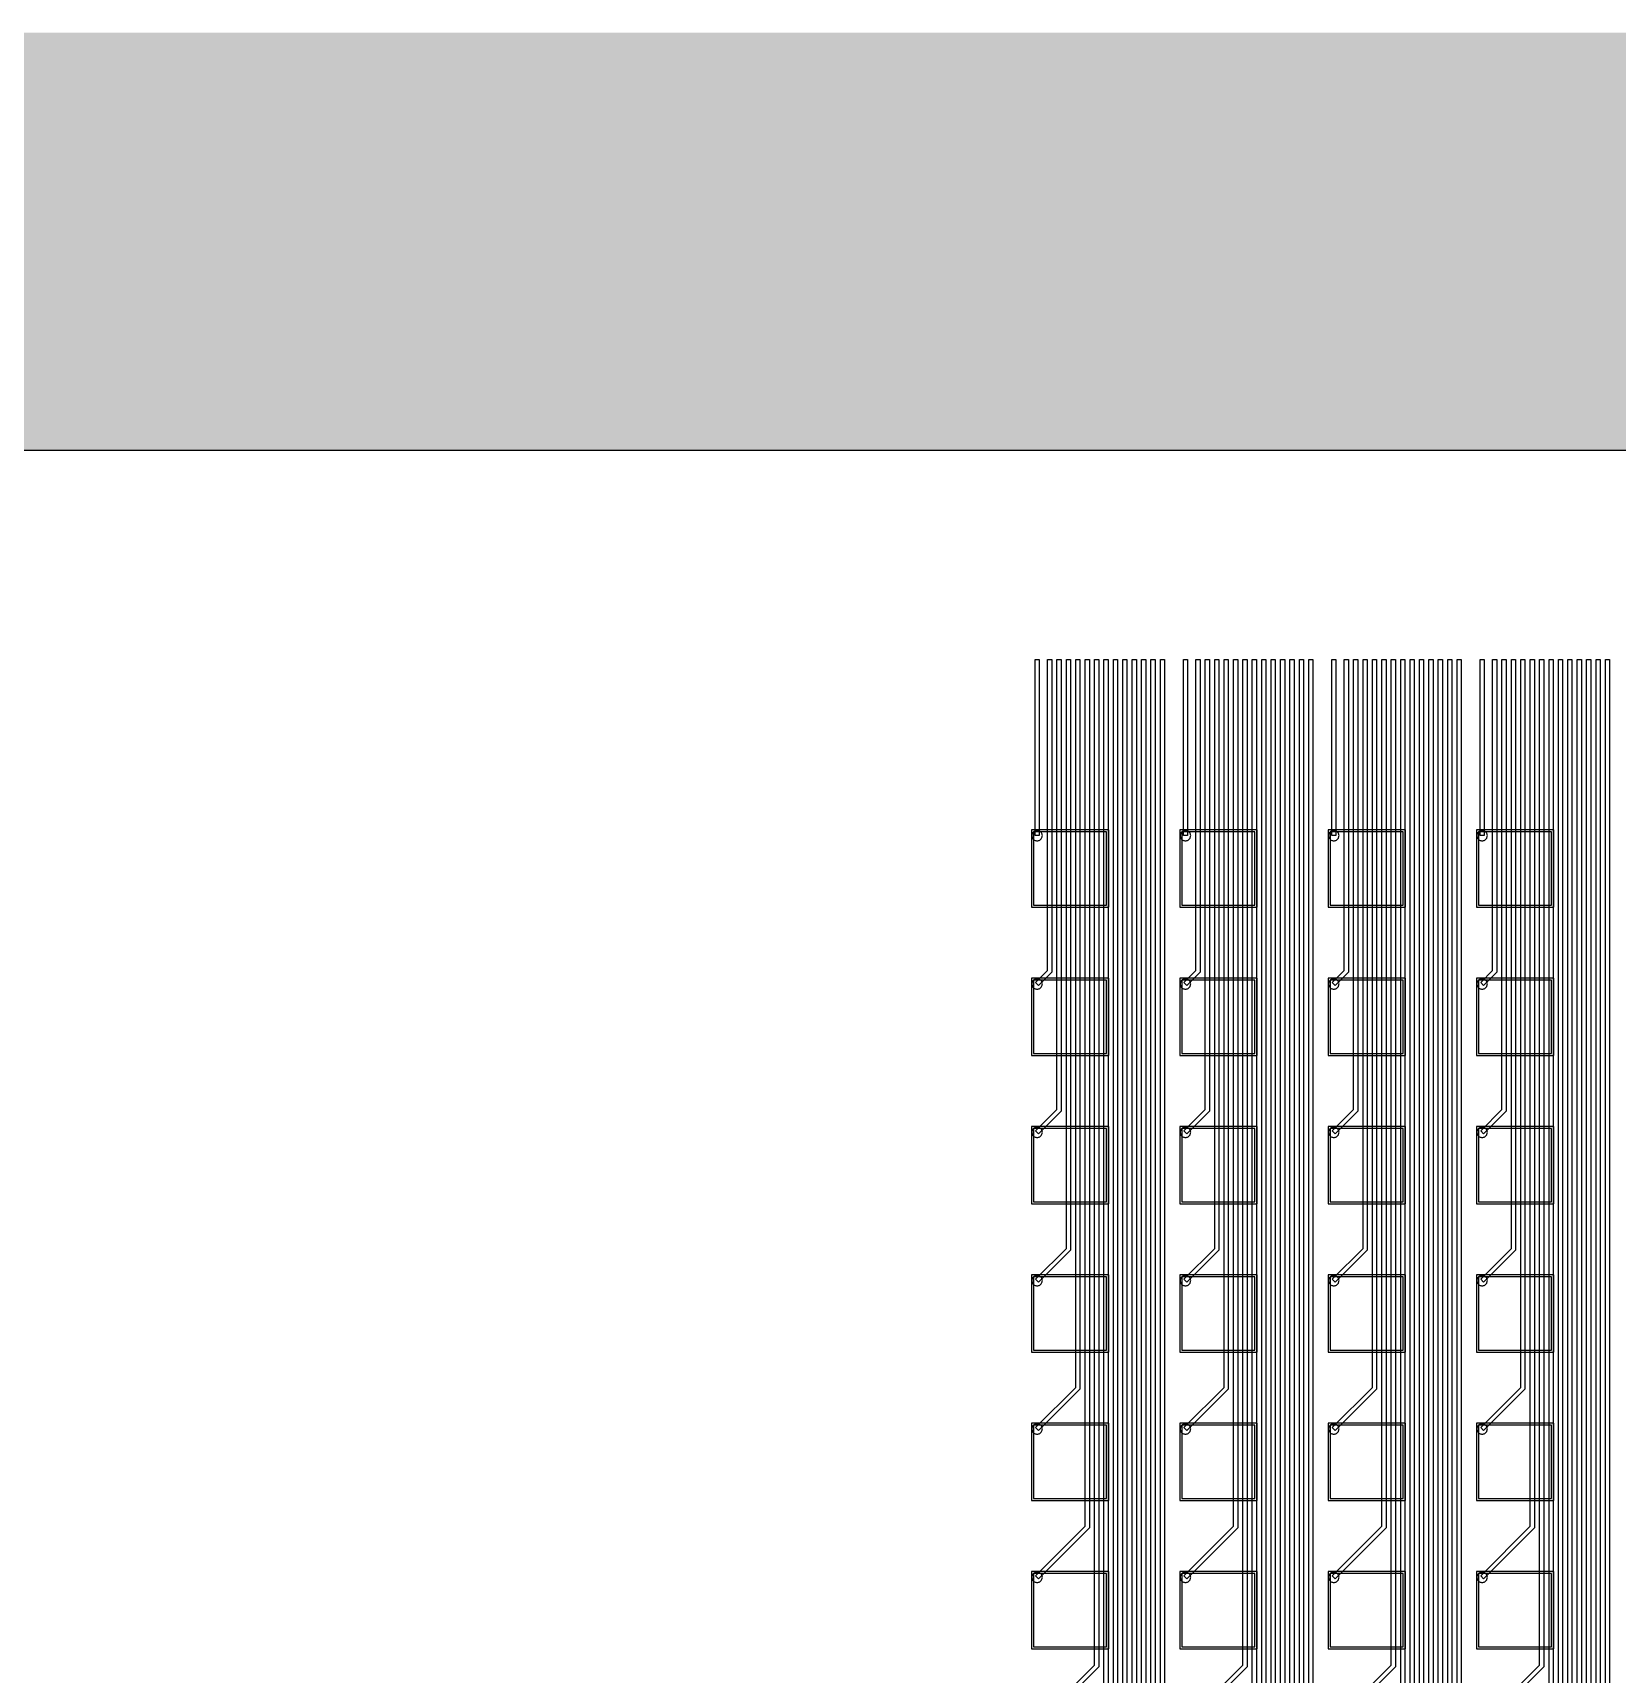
# Model space of a CAD drawing. Header units: metres. Extents: x -1236 to 4965, y 111 to 1952.
# Drawn here: x -478 to 280, y 1167 to 1952 of the extents above; entities that cross this region are included whole.
import ezdxf

# ---------------------------------------------------------------- set-up
doc = ezdxf.new("R2010")
doc.units = ezdxf.units.M
for name, color, linetype in [('Etching', 1, 'CONTINUOUS'), ('EtchingPad', 2, 'CONTINUOUS'), ('Metal1', 4, 'CONTINUOUS'), ('Metal2', 3, 'CONTINUOUS'), ('Polyimide', 7, 'CONTINUOUS'), ('Polyimide_Negative', 5, 'CONTINUOUS')]:
    doc.layers.add(name, color=color, linetype=linetype)

msp = doc.modelspace()

# ---------------------------------------------------------------- hatches: boundary and pattern name
at = {"layer": 'Polyimide_Negative'}
h = msp.add_hatch(color=5, dxfattribs=at)
h.paths.add_polyline_path([(-1236.25, 1952.5), (4965.25, 1952.5), (4965.25, 320), (1697, 320), (1697, 391), (-40.06, 391), (-45.65, 378.65), (-60.47, 350.95), (-77.06, 324.27), (-95.36, 298.73), (-115.29, 274.44), (-136.76, 251.51), (-159.69, 230.04), (-183.98, 210.11), (-209.52, 191.81), (-236.2, 175.22), (-263.9, 160.4), (-292.52, 147.44), (-321.92, 136.37), (-351.99, 127.25), (-382.59, 120.12), (-413.58, 115), (-444.85, 111.92), (-476.25, 110.89), (-507.65, 111.92), (-538.92, 115), (-569.91, 120.12), (-600.51, 127.25), (-630.58, 136.37), (-659.98, 147.44), (-688.6, 160.4), (-716.3, 175.22), (-742.98, 191.81), (-768.52, 210.11), (-792.81, 230.04), (-815.74, 251.51), (-837.21, 274.44), (-857.14, 298.73), (-875.44, 324.27), (-892.03, 350.95), (-906.85, 378.65), (-912.44, 391), (-1236.25, 391), (-1236.25, 1952.5)])
h.paths.add_polyline_path([(-756.25, 591), (-755.65, 572.69), (-753.85, 554.45), (-750.87, 536.37), (-746.71, 518.53), (-741.39, 501), (-734.94, 483.85), (-727.37, 467.16), (-718.74, 451), (-709.06, 435.44), (-698.39, 420.55), (-686.77, 406.38), (-674.24, 393.01), (-660.87, 380.48), (-646.7, 368.86), (-631.81, 358.19), (-616.25, 348.51), (-600.09, 339.88), (-583.4, 332.31), (-566.25, 325.86), (-548.72, 320.54), (-530.88, 316.38), (-512.8, 313.4), (-494.56, 311.6), (-476.25, 311), (-457.94, 311.6), (-439.7, 313.4), (-421.62, 316.38), (-403.78, 320.54), (-386.25, 325.86), (-369.1, 332.31), (-352.41, 339.88), (-336.25, 348.51), (-320.69, 358.19), (-305.8, 368.86), (-291.63, 380.48), (-278.26, 393.01), (-265.73, 406.38), (-254.11, 420.55), (-243.44, 435.44), (-233.76, 451), (-225.13, 467.16), (-217.56, 483.85), (-211.11, 501), (-205.79, 518.53), (-201.63, 536.37), (-198.65, 554.45), (-196.85, 572.69), (-196.25, 591), (1897, 591), (1897, 520), (3920.25, 520), (3920.86, 538.64), (3922.69, 557.2), (3925.73, 575.6), (3929.96, 593.76), (3935.37, 611.61), (3941.94, 629.06), (3949.64, 646.05), (3958.43, 662.5), (3968.28, 678.34), (3979.14, 693.5), (3990.98, 707.91), (4003.72, 721.53), (4017.34, 734.27), (4031.75, 746.11), (4046.91, 756.97), (4062.75, 766.82), (4079.2, 775.61), (4096.19, 783.31), (4113.64, 789.88), (4131.49, 795.29), (4149.65, 799.52), (4168.05, 802.56), (4186.61, 804.39), (4205.25, 805), (4223.89, 804.39), (4242.45, 802.56), (4260.85, 799.52), (4279.01, 795.29), (4296.86, 789.88), (4314.31, 783.31), (4331.3, 775.61), (4347.75, 766.82), (4363.59, 756.97), (4378.75, 746.11), (4393.16, 734.27), (4406.78, 721.53), (4419.52, 707.91), (4431.36, 693.5), (4442.22, 678.34), (4452.07, 662.5), (4460.86, 646.05), (4468.56, 629.06), (4475.13, 611.61), (4480.54, 593.76), (4484.77, 575.6), (4487.81, 557.2), (4489.64, 538.64), (4490.25, 520), (4765.25, 520), (4765.25, 1752.5), (-1036.25, 1752.5), (-1036.25, 591), (-756.25, 591)], flags=0)

# ---------------------------------------------------------------- linework, layer by layer
at = {"layer": 'Etching'}
for points in [[(5.25, 1568.25), (5.23, 1568.58), (5.16, 1568.9), (5.06, 1569.21), (4.92, 1569.5), (4.73, 1569.77), (4.52, 1570.02), (4.27, 1570.23), (4, 1570.42), (3.71, 1570.56), (3.4, 1570.66), (3.08, 1570.73), (2.75, 1570.75), (2.42, 1570.73), (2.1, 1570.66), (1.79, 1570.56), (1.5, 1570.42), (1.23, 1570.23), (0.98, 1570.02), (0.77, 1569.77), (0.58, 1569.5), (0.44, 1569.21), (0.34, 1568.9), (0.27, 1568.58), (0.25, 1568.25), (0.27, 1567.92), (0.34, 1567.6), (0.44, 1567.29), (0.58, 1567), (0.77, 1566.73), (0.98, 1566.48), (1.23, 1566.27), (1.5, 1566.08), (1.79, 1565.94), (2.1, 1565.84), (2.42, 1565.77), (2.75, 1565.75), (3.08, 1565.77), (3.4, 1565.84), (3.71, 1565.94), (4, 1566.08), (4.27, 1566.27), (4.52, 1566.48), (4.73, 1566.73), (4.92, 1567), (5.06, 1567.29), (5.16, 1567.6), (5.23, 1567.92), (5.25, 1568.25)], [(76.25, 1568.25), (76.23, 1568.58), (76.16, 1568.9), (76.06, 1569.21), (75.92, 1569.5), (75.73, 1569.77), (75.52, 1570.02), (75.27, 1570.23), (75, 1570.42), (74.71, 1570.56), (74.4, 1570.66), (74.08, 1570.73), (73.75, 1570.75), (73.42, 1570.73), (73.1, 1570.66), (72.79, 1570.56), (72.5, 1570.42), (72.23, 1570.23), (71.98, 1570.02), (71.77, 1569.77), (71.58, 1569.5), (71.44, 1569.21), (71.34, 1568.9), (71.27, 1568.58), (71.25, 1568.25), (71.27, 1567.92), (71.34, 1567.6), (71.44, 1567.29), (71.58, 1567), (71.77, 1566.73), (71.98, 1566.48), (72.23, 1566.27), (72.5, 1566.08), (72.79, 1565.94), (73.1, 1565.84), (73.42, 1565.77), (73.75, 1565.75), (74.08, 1565.77), (74.4, 1565.84), (74.71, 1565.94), (75, 1566.08), (75.27, 1566.27), (75.52, 1566.48), (75.73, 1566.73), (75.92, 1567), (76.06, 1567.29), (76.16, 1567.6), (76.23, 1567.92), (76.25, 1568.25)], [(147.25, 1568.25), (147.23, 1568.58), (147.16, 1568.9), (147.06, 1569.21), (146.92, 1569.5), (146.73, 1569.77), (146.52, 1570.02), (146.27, 1570.23), (146, 1570.42), (145.71, 1570.56), (145.4, 1570.66), (145.08, 1570.73), (144.75, 1570.75), (144.42, 1570.73), (144.1, 1570.66), (143.79, 1570.56), (143.5, 1570.42), (143.23, 1570.23), (142.98, 1570.02), (142.77, 1569.77), (142.58, 1569.5), (142.44, 1569.21), (142.34, 1568.9), (142.27, 1568.58), (142.25, 1568.25), (142.27, 1567.92), (142.34, 1567.6), (142.44, 1567.29), (142.58, 1567), (142.77, 1566.73), (142.98, 1566.48), (143.23, 1566.27), (143.5, 1566.08), (143.79, 1565.94), (144.1, 1565.84), (144.42, 1565.77), (144.75, 1565.75), (145.08, 1565.77), (145.4, 1565.84), (145.71, 1565.94), (146, 1566.08), (146.27, 1566.27), (146.52, 1566.48), (146.73, 1566.73), (146.92, 1567), (147.06, 1567.29), (147.16, 1567.6), (147.23, 1567.92), (147.25, 1568.25)], [(218.25, 1568.25), (218.23, 1568.58), (218.16, 1568.9), (218.06, 1569.21), (217.92, 1569.5), (217.73, 1569.77), (217.52, 1570.02), (217.27, 1570.23), (217, 1570.42), (216.71, 1570.56), (216.4, 1570.66), (216.08, 1570.73), (215.75, 1570.75), (215.42, 1570.73), (215.1, 1570.66), (214.79, 1570.56), (214.5, 1570.42), (214.23, 1570.23), (213.98, 1570.02), (213.77, 1569.77), (213.58, 1569.5), (213.44, 1569.21), (213.34, 1568.9), (213.27, 1568.58), (213.25, 1568.25), (213.27, 1567.92), (213.34, 1567.6), (213.44, 1567.29), (213.58, 1567), (213.77, 1566.73), (213.98, 1566.48), (214.23, 1566.27), (214.5, 1566.08), (214.79, 1565.94), (215.1, 1565.84), (215.42, 1565.77), (215.75, 1565.75), (216.08, 1565.77), (216.4, 1565.84), (216.71, 1565.94), (217, 1566.08), (217.27, 1566.27), (217.52, 1566.48), (217.73, 1566.73), (217.92, 1567), (218.06, 1567.29), (218.16, 1567.6), (218.23, 1567.92), (218.25, 1568.25)], [(5.25, 1497.25), (5.23, 1497.58), (5.16, 1497.9), (5.06, 1498.21), (4.92, 1498.5), (4.73, 1498.77), (4.52, 1499.02), (4.27, 1499.23), (4, 1499.42), (3.71, 1499.56), (3.4, 1499.66), (3.08, 1499.73), (2.75, 1499.75), (2.42, 1499.73), (2.1, 1499.66), (1.79, 1499.56), (1.5, 1499.42), (1.23, 1499.23), (0.98, 1499.02), (0.77, 1498.77), (0.58, 1498.5), (0.44, 1498.21), (0.34, 1497.9), (0.27, 1497.58), (0.25, 1497.25), (0.27, 1496.92), (0.34, 1496.6), (0.44, 1496.29), (0.58, 1496), (0.77, 1495.73), (0.98, 1495.48), (1.23, 1495.27), (1.5, 1495.08), (1.79, 1494.94), (2.1, 1494.84), (2.42, 1494.77), (2.75, 1494.75), (3.08, 1494.77), (3.4, 1494.84), (3.71, 1494.94), (4, 1495.08), (4.27, 1495.27), (4.52, 1495.48), (4.73, 1495.73), (4.92, 1496), (5.06, 1496.29), (5.16, 1496.6), (5.23, 1496.92), (5.25, 1497.25)], [(76.25, 1497.25), (76.23, 1497.58), (76.16, 1497.9), (76.06, 1498.21), (75.92, 1498.5), (75.73, 1498.77), (75.52, 1499.02), (75.27, 1499.23), (75, 1499.42), (74.71, 1499.56), (74.4, 1499.66), (74.08, 1499.73), (73.75, 1499.75), (73.42, 1499.73), (73.1, 1499.66), (72.79, 1499.56), (72.5, 1499.42), (72.23, 1499.23), (71.98, 1499.02), (71.77, 1498.77), (71.58, 1498.5), (71.44, 1498.21), (71.34, 1497.9), (71.27, 1497.58), (71.25, 1497.25), (71.27, 1496.92), (71.34, 1496.6), (71.44, 1496.29), (71.58, 1496), (71.77, 1495.73), (71.98, 1495.48), (72.23, 1495.27), (72.5, 1495.08), (72.79, 1494.94), (73.1, 1494.84), (73.42, 1494.77), (73.75, 1494.75), (74.08, 1494.77), (74.4, 1494.84), (74.71, 1494.94), (75, 1495.08), (75.27, 1495.27), (75.52, 1495.48), (75.73, 1495.73), (75.92, 1496), (76.06, 1496.29), (76.16, 1496.6), (76.23, 1496.92), (76.25, 1497.25)], [(147.25, 1497.25), (147.23, 1497.58), (147.16, 1497.9), (147.06, 1498.21), (146.92, 1498.5), (146.73, 1498.77), (146.52, 1499.02), (146.27, 1499.23), (146, 1499.42), (145.71, 1499.56), (145.4, 1499.66), (145.08, 1499.73), (144.75, 1499.75), (144.42, 1499.73), (144.1, 1499.66), (143.79, 1499.56), (143.5, 1499.42), (143.23, 1499.23), (142.98, 1499.02), (142.77, 1498.77), (142.58, 1498.5), (142.44, 1498.21), (142.34, 1497.9), (142.27, 1497.58), (142.25, 1497.25), (142.27, 1496.92), (142.34, 1496.6), (142.44, 1496.29), (142.58, 1496), (142.77, 1495.73), (142.98, 1495.48), (143.23, 1495.27), (143.5, 1495.08), (143.79, 1494.94), (144.1, 1494.84), (144.42, 1494.77), (144.75, 1494.75), (145.08, 1494.77), (145.4, 1494.84), (145.71, 1494.94), (146, 1495.08), (146.27, 1495.27), (146.52, 1495.48), (146.73, 1495.73), (146.92, 1496), (147.06, 1496.29), (147.16, 1496.6), (147.23, 1496.92), (147.25, 1497.25)], [(218.25, 1497.25), (218.23, 1497.58), (218.16, 1497.9), (218.06, 1498.21), (217.92, 1498.5), (217.73, 1498.77), (217.52, 1499.02), (217.27, 1499.23), (217, 1499.42), (216.71, 1499.56), (216.4, 1499.66), (216.08, 1499.73), (215.75, 1499.75), (215.42, 1499.73), (215.1, 1499.66), (214.79, 1499.56), (214.5, 1499.42), (214.23, 1499.23), (213.98, 1499.02), (213.77, 1498.77), (213.58, 1498.5), (213.44, 1498.21), (213.34, 1497.9), (213.27, 1497.58), (213.25, 1497.25), (213.27, 1496.92), (213.34, 1496.6), (213.44, 1496.29), (213.58, 1496), (213.77, 1495.73), (213.98, 1495.48), (214.23, 1495.27), (214.5, 1495.08), (214.79, 1494.94), (215.1, 1494.84), (215.42, 1494.77), (215.75, 1494.75), (216.08, 1494.77), (216.4, 1494.84), (216.71, 1494.94), (217, 1495.08), (217.27, 1495.27), (217.52, 1495.48), (217.73, 1495.73), (217.92, 1496), (218.06, 1496.29), (218.16, 1496.6), (218.23, 1496.92), (218.25, 1497.25)], [(5.25, 1426.25), (5.23, 1426.58), (5.16, 1426.9), (5.06, 1427.21), (4.92, 1427.5), (4.73, 1427.77), (4.52, 1428.02), (4.27, 1428.23), (4, 1428.42), (3.71, 1428.56), (3.4, 1428.66), (3.08, 1428.73), (2.75, 1428.75), (2.42, 1428.73), (2.1, 1428.66), (1.79, 1428.56), (1.5, 1428.42), (1.23, 1428.23), (0.98, 1428.02), (0.77, 1427.77), (0.58, 1427.5), (0.44, 1427.21), (0.34, 1426.9), (0.27, 1426.58), (0.25, 1426.25), (0.27, 1425.92), (0.34, 1425.6), (0.44, 1425.29), (0.58, 1425), (0.77, 1424.73), (0.98, 1424.48), (1.23, 1424.27), (1.5, 1424.08), (1.79, 1423.94), (2.1, 1423.84), (2.42, 1423.77), (2.75, 1423.75), (3.08, 1423.77), (3.4, 1423.84), (3.71, 1423.94), (4, 1424.08), (4.27, 1424.27), (4.52, 1424.48), (4.73, 1424.73), (4.92, 1425), (5.06, 1425.29), (5.16, 1425.6), (5.23, 1425.92), (5.25, 1426.25)], [(76.25, 1426.25), (76.23, 1426.58), (76.16, 1426.9), (76.06, 1427.21), (75.92, 1427.5), (75.73, 1427.77), (75.52, 1428.02), (75.27, 1428.23), (75, 1428.42), (74.71, 1428.56), (74.4, 1428.66), (74.08, 1428.73), (73.75, 1428.75), (73.42, 1428.73), (73.1, 1428.66), (72.79, 1428.56), (72.5, 1428.42), (72.23, 1428.23), (71.98, 1428.02), (71.77, 1427.77), (71.58, 1427.5), (71.44, 1427.21), (71.34, 1426.9), (71.27, 1426.58), (71.25, 1426.25), (71.27, 1425.92), (71.34, 1425.6), (71.44, 1425.29), (71.58, 1425), (71.77, 1424.73), (71.98, 1424.48), (72.23, 1424.27), (72.5, 1424.08), (72.79, 1423.94), (73.1, 1423.84), (73.42, 1423.77), (73.75, 1423.75), (74.08, 1423.77), (74.4, 1423.84), (74.71, 1423.94), (75, 1424.08), (75.27, 1424.27), (75.52, 1424.48), (75.73, 1424.73), (75.92, 1425), (76.06, 1425.29), (76.16, 1425.6), (76.23, 1425.92), (76.25, 1426.25)], [(147.25, 1426.25), (147.23, 1426.58), (147.16, 1426.9), (147.06, 1427.21), (146.92, 1427.5), (146.73, 1427.77), (146.52, 1428.02), (146.27, 1428.23), (146, 1428.42), (145.71, 1428.56), (145.4, 1428.66), (145.08, 1428.73), (144.75, 1428.75), (144.42, 1428.73), (144.1, 1428.66), (143.79, 1428.56), (143.5, 1428.42), (143.23, 1428.23), (142.98, 1428.02), (142.77, 1427.77), (142.58, 1427.5), (142.44, 1427.21), (142.34, 1426.9), (142.27, 1426.58), (142.25, 1426.25), (142.27, 1425.92), (142.34, 1425.6), (142.44, 1425.29), (142.58, 1425), (142.77, 1424.73), (142.98, 1424.48), (143.23, 1424.27), (143.5, 1424.08), (143.79, 1423.94), (144.1, 1423.84), (144.42, 1423.77), (144.75, 1423.75), (145.08, 1423.77), (145.4, 1423.84), (145.71, 1423.94), (146, 1424.08), (146.27, 1424.27), (146.52, 1424.48), (146.73, 1424.73), (146.92, 1425), (147.06, 1425.29), (147.16, 1425.6), (147.23, 1425.92), (147.25, 1426.25)], [(218.25, 1426.25), (218.23, 1426.58), (218.16, 1426.9), (218.06, 1427.21), (217.92, 1427.5), (217.73, 1427.77), (217.52, 1428.02), (217.27, 1428.23), (217, 1428.42), (216.71, 1428.56), (216.4, 1428.66), (216.08, 1428.73), (215.75, 1428.75), (215.42, 1428.73), (215.1, 1428.66), (214.79, 1428.56), (214.5, 1428.42), (214.23, 1428.23), (213.98, 1428.02), (213.77, 1427.77), (213.58, 1427.5), (213.44, 1427.21), (213.34, 1426.9), (213.27, 1426.58), (213.25, 1426.25), (213.27, 1425.92), (213.34, 1425.6), (213.44, 1425.29), (213.58, 1425), (213.77, 1424.73), (213.98, 1424.48), (214.23, 1424.27), (214.5, 1424.08), (214.79, 1423.94), (215.1, 1423.84), (215.42, 1423.77), (215.75, 1423.75), (216.08, 1423.77), (216.4, 1423.84), (216.71, 1423.94), (217, 1424.08), (217.27, 1424.27), (217.52, 1424.48), (217.73, 1424.73), (217.92, 1425), (218.06, 1425.29), (218.16, 1425.6), (218.23, 1425.92), (218.25, 1426.25)], [(5.25, 1355.25), (5.23, 1355.58), (5.16, 1355.9), (5.06, 1356.21), (4.92, 1356.5), (4.73, 1356.77), (4.52, 1357.02), (4.27, 1357.23), (4, 1357.42), (3.71, 1357.56), (3.4, 1357.66), (3.08, 1357.73), (2.75, 1357.75), (2.42, 1357.73), (2.1, 1357.66), (1.79, 1357.56), (1.5, 1357.42), (1.23, 1357.23), (0.98, 1357.02), (0.77, 1356.77), (0.58, 1356.5), (0.44, 1356.21), (0.34, 1355.9), (0.27, 1355.58), (0.25, 1355.25), (0.27, 1354.92), (0.34, 1354.6), (0.44, 1354.29), (0.58, 1354), (0.77, 1353.73), (0.98, 1353.48), (1.23, 1353.27), (1.5, 1353.08), (1.79, 1352.94), (2.1, 1352.84), (2.42, 1352.77), (2.75, 1352.75), (3.08, 1352.77), (3.4, 1352.84), (3.71, 1352.94), (4, 1353.08), (4.27, 1353.27), (4.52, 1353.48), (4.73, 1353.73), (4.92, 1354), (5.06, 1354.29), (5.16, 1354.6), (5.23, 1354.92), (5.25, 1355.25)], [(76.25, 1355.25), (76.23, 1355.58), (76.16, 1355.9), (76.06, 1356.21), (75.92, 1356.5), (75.73, 1356.77), (75.52, 1357.02), (75.27, 1357.23), (75, 1357.42), (74.71, 1357.56), (74.4, 1357.66), (74.08, 1357.73), (73.75, 1357.75), (73.42, 1357.73), (73.1, 1357.66), (72.79, 1357.56), (72.5, 1357.42), (72.23, 1357.23), (71.98, 1357.02), (71.77, 1356.77), (71.58, 1356.5), (71.44, 1356.21), (71.34, 1355.9), (71.27, 1355.58), (71.25, 1355.25), (71.27, 1354.92), (71.34, 1354.6), (71.44, 1354.29), (71.58, 1354), (71.77, 1353.73), (71.98, 1353.48), (72.23, 1353.27), (72.5, 1353.08), (72.79, 1352.94), (73.1, 1352.84), (73.42, 1352.77), (73.75, 1352.75), (74.08, 1352.77), (74.4, 1352.84), (74.71, 1352.94), (75, 1353.08), (75.27, 1353.27), (75.52, 1353.48), (75.73, 1353.73), (75.92, 1354), (76.06, 1354.29), (76.16, 1354.6), (76.23, 1354.92), (76.25, 1355.25)], [(147.25, 1355.25), (147.23, 1355.58), (147.16, 1355.9), (147.06, 1356.21), (146.92, 1356.5), (146.73, 1356.77), (146.52, 1357.02), (146.27, 1357.23), (146, 1357.42), (145.71, 1357.56), (145.4, 1357.66), (145.08, 1357.73), (144.75, 1357.75), (144.42, 1357.73), (144.1, 1357.66), (143.79, 1357.56), (143.5, 1357.42), (143.23, 1357.23), (142.98, 1357.02), (142.77, 1356.77), (142.58, 1356.5), (142.44, 1356.21), (142.34, 1355.9), (142.27, 1355.58), (142.25, 1355.25), (142.27, 1354.92), (142.34, 1354.6), (142.44, 1354.29), (142.58, 1354), (142.77, 1353.73), (142.98, 1353.48), (143.23, 1353.27), (143.5, 1353.08), (143.79, 1352.94), (144.1, 1352.84), (144.42, 1352.77), (144.75, 1352.75), (145.08, 1352.77), (145.4, 1352.84), (145.71, 1352.94), (146, 1353.08), (146.27, 1353.27), (146.52, 1353.48), (146.73, 1353.73), (146.92, 1354), (147.06, 1354.29), (147.16, 1354.6), (147.23, 1354.92), (147.25, 1355.25)], [(218.25, 1355.25), (218.23, 1355.58), (218.16, 1355.9), (218.06, 1356.21), (217.92, 1356.5), (217.73, 1356.77), (217.52, 1357.02), (217.27, 1357.23), (217, 1357.42), (216.71, 1357.56), (216.4, 1357.66), (216.08, 1357.73), (215.75, 1357.75), (215.42, 1357.73), (215.1, 1357.66), (214.79, 1357.56), (214.5, 1357.42), (214.23, 1357.23), (213.98, 1357.02), (213.77, 1356.77), (213.58, 1356.5), (213.44, 1356.21), (213.34, 1355.9), (213.27, 1355.58), (213.25, 1355.25), (213.27, 1354.92), (213.34, 1354.6), (213.44, 1354.29), (213.58, 1354), (213.77, 1353.73), (213.98, 1353.48), (214.23, 1353.27), (214.5, 1353.08), (214.79, 1352.94), (215.1, 1352.84), (215.42, 1352.77), (215.75, 1352.75), (216.08, 1352.77), (216.4, 1352.84), (216.71, 1352.94), (217, 1353.08), (217.27, 1353.27), (217.52, 1353.48), (217.73, 1353.73), (217.92, 1354), (218.06, 1354.29), (218.16, 1354.6), (218.23, 1354.92), (218.25, 1355.25)], [(5.25, 1284.25), (5.23, 1284.58), (5.16, 1284.9), (5.06, 1285.21), (4.92, 1285.5), (4.73, 1285.77), (4.52, 1286.02), (4.27, 1286.23), (4, 1286.42), (3.71, 1286.56), (3.4, 1286.66), (3.08, 1286.73), (2.75, 1286.75), (2.42, 1286.73), (2.1, 1286.66), (1.79, 1286.56), (1.5, 1286.42), (1.23, 1286.23), (0.98, 1286.02), (0.77, 1285.77), (0.58, 1285.5), (0.44, 1285.21), (0.34, 1284.9), (0.27, 1284.58), (0.25, 1284.25), (0.27, 1283.92), (0.34, 1283.6), (0.44, 1283.29), (0.58, 1283), (0.77, 1282.73), (0.98, 1282.48), (1.23, 1282.27), (1.5, 1282.08), (1.79, 1281.94), (2.1, 1281.84), (2.42, 1281.77), (2.75, 1281.75), (3.08, 1281.77), (3.4, 1281.84), (3.71, 1281.94), (4, 1282.08), (4.27, 1282.27), (4.52, 1282.48), (4.73, 1282.73), (4.92, 1283), (5.06, 1283.29), (5.16, 1283.6), (5.23, 1283.92), (5.25, 1284.25)], [(76.25, 1284.25), (76.23, 1284.58), (76.16, 1284.9), (76.06, 1285.21), (75.92, 1285.5), (75.73, 1285.77), (75.52, 1286.02), (75.27, 1286.23), (75, 1286.42), (74.71, 1286.56), (74.4, 1286.66), (74.08, 1286.73), (73.75, 1286.75), (73.42, 1286.73), (73.1, 1286.66), (72.79, 1286.56), (72.5, 1286.42), (72.23, 1286.23), (71.98, 1286.02), (71.77, 1285.77), (71.58, 1285.5), (71.44, 1285.21), (71.34, 1284.9), (71.27, 1284.58), (71.25, 1284.25), (71.27, 1283.92), (71.34, 1283.6), (71.44, 1283.29), (71.58, 1283), (71.77, 1282.73), (71.98, 1282.48), (72.23, 1282.27), (72.5, 1282.08), (72.79, 1281.94), (73.1, 1281.84), (73.42, 1281.77), (73.75, 1281.75), (74.08, 1281.77), (74.4, 1281.84), (74.71, 1281.94), (75, 1282.08), (75.27, 1282.27), (75.52, 1282.48), (75.73, 1282.73), (75.92, 1283), (76.06, 1283.29), (76.16, 1283.6), (76.23, 1283.92), (76.25, 1284.25)], [(147.25, 1284.25), (147.23, 1284.58), (147.16, 1284.9), (147.06, 1285.21), (146.92, 1285.5), (146.73, 1285.77), (146.52, 1286.02), (146.27, 1286.23), (146, 1286.42), (145.71, 1286.56), (145.4, 1286.66), (145.08, 1286.73), (144.75, 1286.75), (144.42, 1286.73), (144.1, 1286.66), (143.79, 1286.56), (143.5, 1286.42), (143.23, 1286.23), (142.98, 1286.02), (142.77, 1285.77), (142.58, 1285.5), (142.44, 1285.21), (142.34, 1284.9), (142.27, 1284.58), (142.25, 1284.25), (142.27, 1283.92), (142.34, 1283.6), (142.44, 1283.29), (142.58, 1283), (142.77, 1282.73), (142.98, 1282.48), (143.23, 1282.27), (143.5, 1282.08), (143.79, 1281.94), (144.1, 1281.84), (144.42, 1281.77), (144.75, 1281.75), (145.08, 1281.77), (145.4, 1281.84), (145.71, 1281.94), (146, 1282.08), (146.27, 1282.27), (146.52, 1282.48), (146.73, 1282.73), (146.92, 1283), (147.06, 1283.29), (147.16, 1283.6), (147.23, 1283.92), (147.25, 1284.25)], [(218.25, 1284.25), (218.23, 1284.58), (218.16, 1284.9), (218.06, 1285.21), (217.92, 1285.5), (217.73, 1285.77), (217.52, 1286.02), (217.27, 1286.23), (217, 1286.42), (216.71, 1286.56), (216.4, 1286.66), (216.08, 1286.73), (215.75, 1286.75), (215.42, 1286.73), (215.1, 1286.66), (214.79, 1286.56), (214.5, 1286.42), (214.23, 1286.23), (213.98, 1286.02), (213.77, 1285.77), (213.58, 1285.5), (213.44, 1285.21), (213.34, 1284.9), (213.27, 1284.58), (213.25, 1284.25), (213.27, 1283.92), (213.34, 1283.6), (213.44, 1283.29), (213.58, 1283), (213.77, 1282.73), (213.98, 1282.48), (214.23, 1282.27), (214.5, 1282.08), (214.79, 1281.94), (215.1, 1281.84), (215.42, 1281.77), (215.75, 1281.75), (216.08, 1281.77), (216.4, 1281.84), (216.71, 1281.94), (217, 1282.08), (217.27, 1282.27), (217.52, 1282.48), (217.73, 1282.73), (217.92, 1283), (218.06, 1283.29), (218.16, 1283.6), (218.23, 1283.92), (218.25, 1284.25)], [(5.25, 1213.25), (5.23, 1213.58), (5.16, 1213.9), (5.06, 1214.21), (4.92, 1214.5), (4.73, 1214.77), (4.52, 1215.02), (4.27, 1215.23), (4, 1215.42), (3.71, 1215.56), (3.4, 1215.66), (3.08, 1215.73), (2.75, 1215.75), (2.42, 1215.73), (2.1, 1215.66), (1.79, 1215.56), (1.5, 1215.42), (1.23, 1215.23), (0.98, 1215.02), (0.77, 1214.77), (0.58, 1214.5), (0.44, 1214.21), (0.34, 1213.9), (0.27, 1213.58), (0.25, 1213.25), (0.27, 1212.92), (0.34, 1212.6), (0.44, 1212.29), (0.58, 1212), (0.77, 1211.73), (0.98, 1211.48), (1.23, 1211.27), (1.5, 1211.08), (1.79, 1210.94), (2.1, 1210.84), (2.42, 1210.77), (2.75, 1210.75), (3.08, 1210.77), (3.4, 1210.84), (3.71, 1210.94), (4, 1211.08), (4.27, 1211.27), (4.52, 1211.48), (4.73, 1211.73), (4.92, 1212), (5.06, 1212.29), (5.16, 1212.6), (5.23, 1212.92), (5.25, 1213.25)], [(76.25, 1213.25), (76.23, 1213.58), (76.16, 1213.9), (76.06, 1214.21), (75.92, 1214.5), (75.73, 1214.77), (75.52, 1215.02), (75.27, 1215.23), (75, 1215.42), (74.71, 1215.56), (74.4, 1215.66), (74.08, 1215.73), (73.75, 1215.75), (73.42, 1215.73), (73.1, 1215.66), (72.79, 1215.56), (72.5, 1215.42), (72.23, 1215.23), (71.98, 1215.02), (71.77, 1214.77), (71.58, 1214.5), (71.44, 1214.21), (71.34, 1213.9), (71.27, 1213.58), (71.25, 1213.25), (71.27, 1212.92), (71.34, 1212.6), (71.44, 1212.29), (71.58, 1212), (71.77, 1211.73), (71.98, 1211.48), (72.23, 1211.27), (72.5, 1211.08), (72.79, 1210.94), (73.1, 1210.84), (73.42, 1210.77), (73.75, 1210.75), (74.08, 1210.77), (74.4, 1210.84), (74.71, 1210.94), (75, 1211.08), (75.27, 1211.27), (75.52, 1211.48), (75.73, 1211.73), (75.92, 1212), (76.06, 1212.29), (76.16, 1212.6), (76.23, 1212.92), (76.25, 1213.25)], [(147.25, 1213.25), (147.23, 1213.58), (147.16, 1213.9), (147.06, 1214.21), (146.92, 1214.5), (146.73, 1214.77), (146.52, 1215.02), (146.27, 1215.23), (146, 1215.42), (145.71, 1215.56), (145.4, 1215.66), (145.08, 1215.73), (144.75, 1215.75), (144.42, 1215.73), (144.1, 1215.66), (143.79, 1215.56), (143.5, 1215.42), (143.23, 1215.23), (142.98, 1215.02), (142.77, 1214.77), (142.58, 1214.5), (142.44, 1214.21), (142.34, 1213.9), (142.27, 1213.58), (142.25, 1213.25), (142.27, 1212.92), (142.34, 1212.6), (142.44, 1212.29), (142.58, 1212), (142.77, 1211.73), (142.98, 1211.48), (143.23, 1211.27), (143.5, 1211.08), (143.79, 1210.94), (144.1, 1210.84), (144.42, 1210.77), (144.75, 1210.75), (145.08, 1210.77), (145.4, 1210.84), (145.71, 1210.94), (146, 1211.08), (146.27, 1211.27), (146.52, 1211.48), (146.73, 1211.73), (146.92, 1212), (147.06, 1212.29), (147.16, 1212.6), (147.23, 1212.92), (147.25, 1213.25)], [(218.25, 1213.25), (218.23, 1213.58), (218.16, 1213.9), (218.06, 1214.21), (217.92, 1214.5), (217.73, 1214.77), (217.52, 1215.02), (217.27, 1215.23), (217, 1215.42), (216.71, 1215.56), (216.4, 1215.66), (216.08, 1215.73), (215.75, 1215.75), (215.42, 1215.73), (215.1, 1215.66), (214.79, 1215.56), (214.5, 1215.42), (214.23, 1215.23), (213.98, 1215.02), (213.77, 1214.77), (213.58, 1214.5), (213.44, 1214.21), (213.34, 1213.9), (213.27, 1213.58), (213.25, 1213.25), (213.27, 1212.92), (213.34, 1212.6), (213.44, 1212.29), (213.58, 1212), (213.77, 1211.73), (213.98, 1211.48), (214.23, 1211.27), (214.5, 1211.08), (214.79, 1210.94), (215.1, 1210.84), (215.42, 1210.77), (215.75, 1210.75), (216.08, 1210.77), (216.4, 1210.84), (216.71, 1210.94), (217, 1211.08), (217.27, 1211.27), (217.52, 1211.48), (217.73, 1211.73), (217.92, 1212), (218.06, 1212.29), (218.16, 1212.6), (218.23, 1212.92), (218.25, 1213.25)]]:
    msp.add_lwpolyline(points, close=True, dxfattribs=at)
at = {"layer": 'EtchingPad'}
for points in [[(1, 1535), (36, 1535), (36, 1570), (1, 1570), (1, 1535)], [(72, 1535), (107, 1535), (107, 1570), (72, 1570), (72, 1535)], [(143, 1535), (178, 1535), (178, 1570), (143, 1570), (143, 1535)], [(214, 1535), (249, 1535), (249, 1570), (214, 1570), (214, 1535)], [(1, 1464), (36, 1464), (36, 1499), (1, 1499), (1, 1464)], [(72, 1464), (107, 1464), (107, 1499), (72, 1499), (72, 1464)], [(143, 1464), (178, 1464), (178, 1499), (143, 1499), (143, 1464)], [(214, 1464), (249, 1464), (249, 1499), (214, 1499), (214, 1464)], [(1, 1393), (36, 1393), (36, 1428), (1, 1428), (1, 1393)], [(72, 1393), (107, 1393), (107, 1428), (72, 1428), (72, 1393)], [(143, 1393), (178, 1393), (178, 1428), (143, 1428), (143, 1393)], [(214, 1393), (249, 1393), (249, 1428), (214, 1428), (214, 1393)], [(1, 1322), (36, 1322), (36, 1357), (1, 1357), (1, 1322)], [(72, 1322), (107, 1322), (107, 1357), (72, 1357), (72, 1322)], [(143, 1322), (178, 1322), (178, 1357), (143, 1357), (143, 1322)], [(214, 1322), (249, 1322), (249, 1357), (214, 1357), (214, 1322)], [(1, 1251), (36, 1251), (36, 1286), (1, 1286), (1, 1251)], [(72, 1251), (107, 1251), (107, 1286), (72, 1286), (72, 1251)], [(143, 1251), (178, 1251), (178, 1286), (143, 1286), (143, 1251)], [(214, 1251), (249, 1251), (249, 1286), (214, 1286), (214, 1251)], [(1, 1180), (36, 1180), (36, 1215), (1, 1215), (1, 1180)], [(72, 1180), (107, 1180), (107, 1215), (72, 1215), (72, 1180)], [(143, 1180), (178, 1180), (178, 1215), (143, 1215), (143, 1180)], [(214, 1180), (249, 1180), (249, 1215), (214, 1215), (214, 1180)]]:
    msp.add_lwpolyline(points, close=True, dxfattribs=at)
at = {"layer": 'Metal1'}
for points in [[(3.75, 1652.5), (3.75, 1568.25), (1.75, 1568.25), (1.75, 1652.5)], [(63.75, 1652.5), (63.75, 704.84), (3.46, 644.54), (2.04, 645.96), (61.75, 705.66), (61.75, 1652.5)], [(59.25, 1652.5), (59.25, 771.34), (3.46, 715.54), (2.04, 716.96), (57.25, 772.16), (57.25, 1652.5)], [(54.75, 1652.5), (54.75, 837.84), (3.46, 786.54), (2.04, 787.96), (52.75, 838.66), (52.75, 1652.5)], [(50.25, 1652.5), (50.25, 904.34), (3.46, 857.54), (2.04, 858.96), (48.25, 905.16), (48.25, 1652.5)], [(45.75, 1652.5), (45.75, 970.84), (3.46, 928.54), (2.04, 929.96), (43.75, 971.66), (43.75, 1652.5)], [(41.25, 1652.5), (41.25, 1037.34), (3.46, 999.54), (2.04, 1000.96), (39.25, 1038.16), (39.25, 1652.5)], [(36.75, 1652.5), (36.75, 1103.84), (3.46, 1070.54), (2.04, 1071.96), (34.75, 1104.66), (34.75, 1652.5)], [(32.25, 1652.5), (32.25, 1170.34), (3.46, 1141.54), (2.04, 1142.96), (30.25, 1171.16), (30.25, 1652.5)], [(27.75, 1652.5), (27.75, 1236.84), (3.46, 1212.54), (2.04, 1213.96), (25.75, 1237.66), (25.75, 1652.5)], [(23.25, 1652.5), (23.25, 1303.34), (3.46, 1283.54), (2.04, 1284.96), (21.25, 1304.16), (21.25, 1652.5)], [(18.75, 1652.5), (18.75, 1369.84), (3.46, 1354.54), (2.04, 1355.96), (16.75, 1370.66), (16.75, 1652.5)], [(14.25, 1652.5), (14.25, 1436.34), (3.46, 1425.54), (2.04, 1426.96), (12.25, 1437.16), (12.25, 1652.5)], [(9.75, 1652.5), (9.75, 1502.84), (3.46, 1496.54), (2.04, 1497.96), (7.75, 1503.66), (7.75, 1652.5)], [(74.75, 1652.5), (74.75, 1568.25), (72.75, 1568.25), (72.75, 1652.5)], [(134.75, 1652.5), (134.75, 704.84), (74.46, 644.54), (73.04, 645.96), (132.75, 705.66), (132.75, 1652.5)], [(130.25, 1652.5), (130.25, 771.34), (74.46, 715.54), (73.04, 716.96), (128.25, 772.16), (128.25, 1652.5)], [(125.75, 1652.5), (125.75, 837.84), (74.46, 786.54), (73.04, 787.96), (123.75, 838.66), (123.75, 1652.5)], [(121.25, 1652.5), (121.25, 904.34), (74.46, 857.54), (73.04, 858.96), (119.25, 905.16), (119.25, 1652.5)], [(116.75, 1652.5), (116.75, 970.84), (74.46, 928.54), (73.04, 929.96), (114.75, 971.66), (114.75, 1652.5)], [(112.25, 1652.5), (112.25, 1037.34), (74.46, 999.54), (73.04, 1000.96), (110.25, 1038.16), (110.25, 1652.5)], [(107.75, 1652.5), (107.75, 1103.84), (74.46, 1070.54), (73.04, 1071.96), (105.75, 1104.66), (105.75, 1652.5)], [(103.25, 1652.5), (103.25, 1170.34), (74.46, 1141.54), (73.04, 1142.96), (101.25, 1171.16), (101.25, 1652.5)], [(98.75, 1652.5), (98.75, 1236.84), (74.46, 1212.54), (73.04, 1213.96), (96.75, 1237.66), (96.75, 1652.5)], [(94.25, 1652.5), (94.25, 1303.34), (74.46, 1283.54), (73.04, 1284.96), (92.25, 1304.16), (92.25, 1652.5)], [(89.75, 1652.5), (89.75, 1369.84), (74.46, 1354.54), (73.04, 1355.96), (87.75, 1370.66), (87.75, 1652.5)], [(85.25, 1652.5), (85.25, 1436.34), (74.46, 1425.54), (73.04, 1426.96), (83.25, 1437.16), (83.25, 1652.5)], [(80.75, 1652.5), (80.75, 1502.84), (74.46, 1496.54), (73.04, 1497.96), (78.75, 1503.66), (78.75, 1652.5)], [(145.75, 1652.5), (145.75, 1568.25), (143.75, 1568.25), (143.75, 1652.5)], [(205.75, 1652.5), (205.75, 704.84), (145.46, 644.54), (144.04, 645.96), (203.75, 705.66), (203.75, 1652.5)], [(201.25, 1652.5), (201.25, 771.34), (145.46, 715.54), (144.04, 716.96), (199.25, 772.16), (199.25, 1652.5)], [(196.75, 1652.5), (196.75, 837.84), (145.46, 786.54), (144.04, 787.96), (194.75, 838.66), (194.75, 1652.5)], [(192.25, 1652.5), (192.25, 904.34), (145.46, 857.54), (144.04, 858.96), (190.25, 905.16), (190.25, 1652.5)], [(187.75, 1652.5), (187.75, 970.84), (145.46, 928.54), (144.04, 929.96), (185.75, 971.66), (185.75, 1652.5)], [(183.25, 1652.5), (183.25, 1037.34), (145.46, 999.54), (144.04, 1000.96), (181.25, 1038.16), (181.25, 1652.5)], [(178.75, 1652.5), (178.75, 1103.84), (145.46, 1070.54), (144.04, 1071.96), (176.75, 1104.66), (176.75, 1652.5)], [(174.25, 1652.5), (174.25, 1170.34), (145.46, 1141.54), (144.04, 1142.96), (172.25, 1171.16), (172.25, 1652.5)], [(169.75, 1652.5), (169.75, 1236.84), (145.46, 1212.54), (144.04, 1213.96), (167.75, 1237.66), (167.75, 1652.5)], [(165.25, 1652.5), (165.25, 1303.34), (145.46, 1283.54), (144.04, 1284.96), (163.25, 1304.16), (163.25, 1652.5)], [(160.75, 1652.5), (160.75, 1369.84), (145.46, 1354.54), (144.04, 1355.96), (158.75, 1370.66), (158.75, 1652.5)], [(156.25, 1652.5), (156.25, 1436.34), (145.46, 1425.54), (144.04, 1426.96), (154.25, 1437.16), (154.25, 1652.5)], [(151.75, 1652.5), (151.75, 1502.84), (145.46, 1496.54), (144.04, 1497.96), (149.75, 1503.66), (149.75, 1652.5)], [(216.75, 1652.5), (216.75, 1568.25), (214.75, 1568.25), (214.75, 1652.5)], [(276.75, 1652.5), (276.75, 704.84), (216.46, 644.54), (215.04, 645.96), (274.75, 705.66), (274.75, 1652.5)], [(272.25, 1652.5), (272.25, 771.34), (216.46, 715.54), (215.04, 716.96), (270.25, 772.16), (270.25, 1652.5)], [(267.75, 1652.5), (267.75, 837.84), (216.46, 786.54), (215.04, 787.96), (265.75, 838.66), (265.75, 1652.5)], [(263.25, 1652.5), (263.25, 904.34), (216.46, 857.54), (215.04, 858.96), (261.25, 905.16), (261.25, 1652.5)], [(258.75, 1652.5), (258.75, 970.84), (216.46, 928.54), (215.04, 929.96), (256.75, 971.66), (256.75, 1652.5)], [(254.25, 1652.5), (254.25, 1037.34), (216.46, 999.54), (215.04, 1000.96), (252.25, 1038.16), (252.25, 1652.5)], [(249.75, 1652.5), (249.75, 1103.84), (216.46, 1070.54), (215.04, 1071.96), (247.75, 1104.66), (247.75, 1652.5)], [(245.25, 1652.5), (245.25, 1170.34), (216.46, 1141.54), (215.04, 1142.96), (243.25, 1171.16), (243.25, 1652.5)], [(240.75, 1652.5), (240.75, 1236.84), (216.46, 1212.54), (215.04, 1213.96), (238.75, 1237.66), (238.75, 1652.5)], [(236.25, 1652.5), (236.25, 1303.34), (216.46, 1283.54), (215.04, 1284.96), (234.25, 1304.16), (234.25, 1652.5)], [(231.75, 1652.5), (231.75, 1369.84), (216.46, 1354.54), (215.04, 1355.96), (229.75, 1370.66), (229.75, 1652.5)], [(227.25, 1652.5), (227.25, 1436.34), (216.46, 1425.54), (215.04, 1426.96), (225.25, 1437.16), (225.25, 1652.5)], [(222.75, 1652.5), (222.75, 1502.84), (216.46, 1496.54), (215.04, 1497.96), (220.75, 1503.66), (220.75, 1652.5)]]:
    msp.add_lwpolyline(points, close=True, dxfattribs=at)
at = {"layer": 'Metal2'}
for points in [[(0, 1534), (37, 1534), (37, 1571), (0, 1571), (0, 1534)], [(71, 1534), (108, 1534), (108, 1571), (71, 1571), (71, 1534)], [(142, 1534), (179, 1534), (179, 1571), (142, 1571), (142, 1534)], [(213, 1534), (250, 1534), (250, 1571), (213, 1571), (213, 1534)], [(0, 1463), (37, 1463), (37, 1500), (0, 1500), (0, 1463)], [(71, 1463), (108, 1463), (108, 1500), (71, 1500), (71, 1463)], [(142, 1463), (179, 1463), (179, 1500), (142, 1500), (142, 1463)], [(213, 1463), (250, 1463), (250, 1500), (213, 1500), (213, 1463)], [(0, 1392), (37, 1392), (37, 1429), (0, 1429), (0, 1392)], [(71, 1392), (108, 1392), (108, 1429), (71, 1429), (71, 1392)], [(142, 1392), (179, 1392), (179, 1429), (142, 1429), (142, 1392)], [(213, 1392), (250, 1392), (250, 1429), (213, 1429), (213, 1392)], [(0, 1321), (37, 1321), (37, 1358), (0, 1358), (0, 1321)], [(71, 1321), (108, 1321), (108, 1358), (71, 1358), (71, 1321)], [(142, 1321), (179, 1321), (179, 1358), (142, 1358), (142, 1321)], [(213, 1321), (250, 1321), (250, 1358), (213, 1358), (213, 1321)], [(0, 1250), (37, 1250), (37, 1287), (0, 1287), (0, 1250)], [(71, 1250), (108, 1250), (108, 1287), (71, 1287), (71, 1250)], [(142, 1250), (179, 1250), (179, 1287), (142, 1287), (142, 1250)], [(213, 1250), (250, 1250), (250, 1287), (213, 1287), (213, 1250)], [(0, 1179), (37, 1179), (37, 1216), (0, 1216), (0, 1179)], [(71, 1179), (108, 1179), (108, 1216), (71, 1216), (71, 1179)], [(142, 1179), (179, 1179), (179, 1216), (142, 1216), (142, 1179)], [(213, 1179), (250, 1179), (250, 1216), (213, 1216), (213, 1179)]]:
    msp.add_lwpolyline(points, close=True, dxfattribs=at)
at = {"layer": 'Polyimide'}
msp.add_lwpolyline([(4765.25, 1752.5), (-1036.25, 1752.5), (-1036.25, 591)], dxfattribs=at)

doc.saveas('drawing.dxf')
